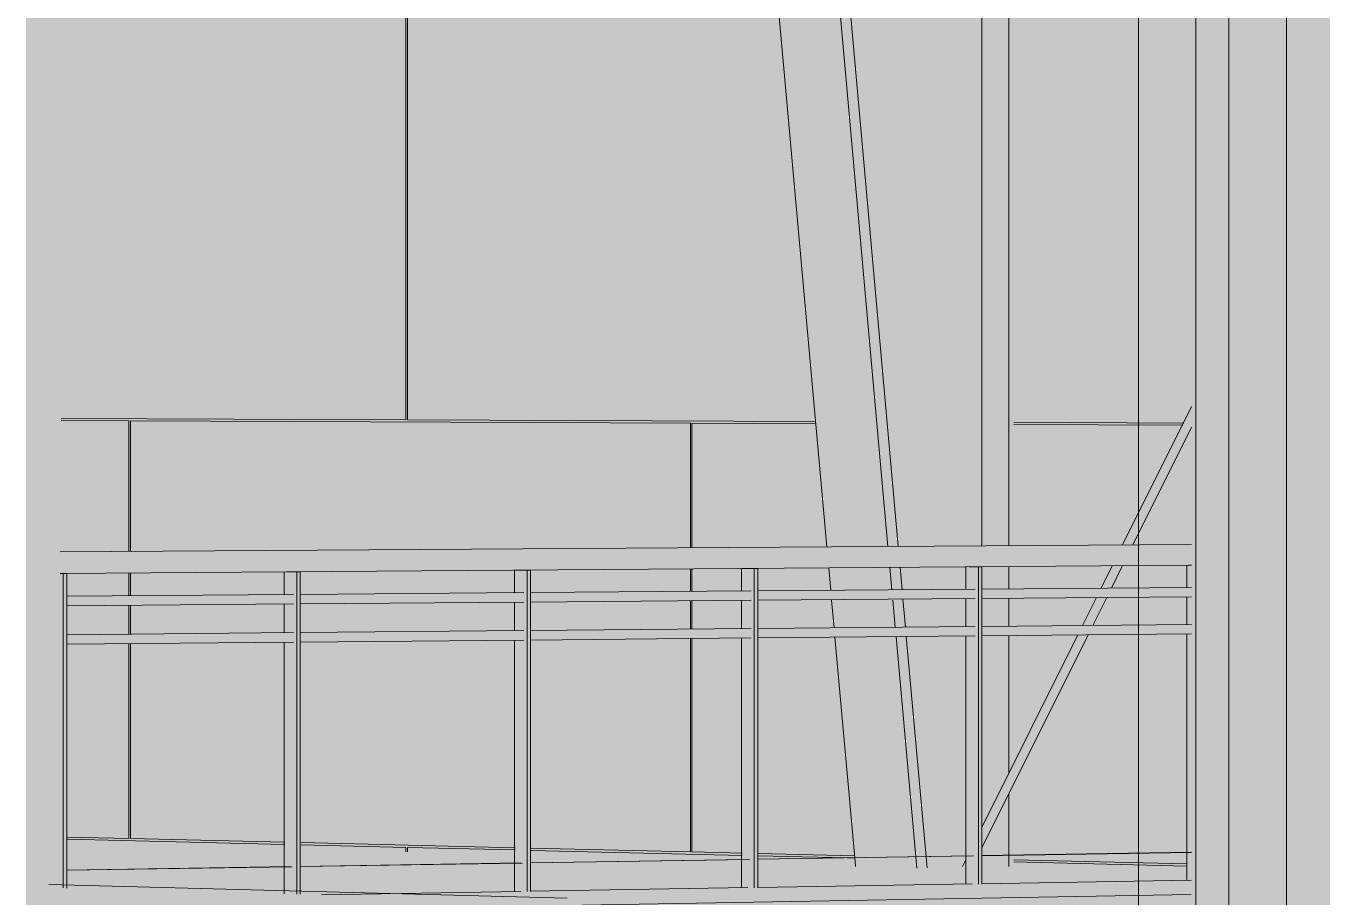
# Model space of a CAD drawing. Header units: inches. Extents: x -2804 to 58974, y -36095 to 66.
# Drawn here: x -2803.5433 to -2803.484, y 59.9741 to 60.014 of the extents above; entities that cross this region are included whole.
import ezdxf

# ---------------------------------------------------------------- set-up
doc = ezdxf.new("R2010")
doc.units = ezdxf.units.IN
doc.header["$MEASUREMENT"] = 0
for name, color, linetype, lineweight in [('A-FLOR', 192, 'Continuous', 13), ('A-FLOR-HRAL', 11, 'Continuous', 9), ('A-FLOR-OTLN', 90, 'Continuous', 9), ('A-GLAZ-CURT', 52, 'Continuous', 9), ('A-GLAZ-CWMG', 51, 'Continuous', 9), ('A-WALL-PATT', 111, 'Continuous', 13), ('L-SITE-WALL', 31, 'Continuous', 13), ('Q-CASE', 31, 'Continuous', 9), ('S-BEAM', 12, 'Continuous', 9)]:
    doc.layers.add(name, color=color, linetype=linetype, lineweight=lineweight)

# ---------------------------------------------------------------- blocks, each defined once
blk = doc.blocks.new('FP_21-Entrance - Xcel')
at = {"layer": 'A-WALL-PATT', "lineweight": 9}
for p, q in [((-2803.525938, 60.015325), (-2803.525938, 59.995967)), ((-2803.525871, 60.015326), (-2803.525871, 59.995967)), ((-2803.525938, 59.995967), (-2803.541715, 59.996032)), ((-2803.538613, 59.99592), (-2803.541715, 59.995933)), ((-2803.538613, 59.99592), (-2803.538613, 59.989943)), ((-2803.538548, 59.989942), (-2803.538548, 59.995919)), ((-2803.512927, 59.995812), (-2803.538548, 59.995919)), ((-2803.507195, 59.99589), (-2803.525871, 59.995967)), ((-2803.512927, 59.995812), (-2803.512927, 59.99011)), ((-2803.512859, 59.990111), (-2803.512859, 59.995811)), ((-2803.507185, 59.995787), (-2803.512859, 59.995811)), ((-2803.490348, 59.995821), (-2803.498127, 59.995853)), ((-2803.4904, 59.995717), (-2803.498127, 59.995749)), ((-2803.538613, 59.988967), (-2803.538613, 59.987915)), ((-2803.538548, 59.987916), (-2803.538548, 59.988968)), ((-2803.512927, 59.98915), (-2803.512927, 59.988118)), ((-2803.512859, 59.988119), (-2803.512859, 59.989151)), ((-2803.538613, 59.987476), (-2803.538613, 59.986157)), ((-2803.538548, 59.986158), (-2803.538548, 59.987476)), ((-2803.512927, 59.987686), (-2803.512927, 59.98639)), ((-2803.512859, 59.986391), (-2803.512859, 59.987687)), ((-2803.538613, 59.985718), (-2803.538613, 59.976811)), ((-2803.538548, 59.97681), (-2803.538548, 59.985718)), ((-2803.512927, 59.985958), (-2803.512927, 59.976197)), ((-2803.512859, 59.976196), (-2803.512859, 59.985959)), ((-2803.538613, 59.976811), (-2803.541418, 59.976878)), ((-2803.531478, 59.97654), (-2803.541418, 59.976779)), ((-2803.531478, 59.976641), (-2803.538548, 59.97681)), ((-2803.520945, 59.976389), (-2803.530738, 59.976623)), ((-2803.525938, 59.976407), (-2803.530738, 59.976523)), ((-2803.525938, 59.976407), (-2803.525938, 59.976206)), ((-2803.520945, 59.976288), (-2803.525871, 59.976406)), ((-2803.525871, 59.976406), (-2803.525871, 59.976204)), ((-2803.512927, 59.976197), (-2803.520206, 59.976371)), ((-2803.510558, 59.976038), (-2803.520206, 59.97627)), ((-2803.510558, 59.976141), (-2803.512859, 59.976196)), ((-2803.50541, 59.976018), (-2803.509819, 59.976123)), ((-2803.505749, 59.975923), (-2803.509819, 59.976021)), ((-2803.505401, 59.975915), (-2803.505749, 59.975923)), ((-2803.490206, 59.975654), (-2803.498127, 59.975844)), ((-2803.490206, 59.97555), (-2803.498127, 59.97574))]:
    blk.add_line(p, q, dxfattribs=at)

msp = doc.modelspace()

# ---------------------------------------------------------------- hatches: boundary and pattern name
at = {"layer": 'A-FLOR-HRAL', "lineweight": 5}
h = msp.add_hatch(color=256, dxfattribs=at)
h.paths.add_polyline_path([(-2803.585485, 59.989133), (-2803.552097, 59.989361), (-2803.552097, 59.989866), (-2803.585485, 59.989633), (-2803.585485, 59.989224)], flags=0)
h.paths.add_polyline_path([(-2803.541752, 59.989431), (-2803.490001, 59.989824), (-2803.490007, 59.990264), (-2803.52411, 59.990048), (-2803.541752, 59.989914), (-2803.541752, 59.989553)], flags=0)
h.paths.add_polyline_path([(-2803.479784, 59.989854), (-2803.479064, 59.98988), (-2803.479097, 59.990047), (-2803.479202, 59.990209), (-2803.479383, 59.990318), (-2803.47946, 59.990336), (-2803.479784, 59.990306), (-2803.479784, 59.989951)], flags=0)
h = msp.add_hatch(color=256, dxfattribs=at)
h.paths.add_polyline_path([(-2803.585485, 59.988631), (-2803.552097, 59.988911), (-2803.552097, 59.989361), (-2803.585485, 59.989133), (-2803.585485, 59.988632)], flags=0)
h.paths.add_polyline_path([(-2803.541752, 59.988945), (-2803.528866, 59.989038), (-2803.497751, 59.98926), (-2803.490001, 59.989343), (-2803.490001, 59.989785), (-2803.541752, 59.989431), (-2803.541752, 59.988948)], flags=0)
h.paths.add_polyline_path([(-2803.479783, 59.989388), (-2803.479359, 59.989412), (-2803.479201, 59.989513), (-2803.479097, 59.989674), (-2803.479061, 59.989859), (-2803.479784, 59.989854), (-2803.479784, 59.989399)], flags=0)
h = msp.add_hatch(color=256, dxfattribs=at)
h.paths.add_polyline_path([(-2803.510005, 59.974558), (-2803.510005, 59.985988), (-2803.510139, 59.985987), (-2803.510139, 59.975858), (-2803.510583, 59.975851), (-2803.510583, 59.974572), (-2803.510139, 59.974561)], flags=0)
h.paths.add_polyline_path([(-2803.510149, 59.986418), (-2803.510005, 59.98642), (-2803.510005, 59.987713), (-2803.510583, 59.987708), (-2803.510583, 59.986421), (-2803.510438, 59.986422)], flags=0)
h.paths.add_polyline_path([(-2803.510149, 59.988143), (-2803.510005, 59.988144), (-2803.510005, 59.989163), (-2803.510583, 59.989158), (-2803.510583, 59.988145), (-2803.510438, 59.988146)], flags=0)
for points in [[(-2803.510005, 59.974558), (-2803.509843, 59.97456), (-2803.509843, 59.989164), (-2803.510005, 59.989163), (-2803.510005, 59.977194)], [(-2803.49975, 59.97473), (-2803.499591, 59.974732), (-2803.499591, 59.989237), (-2803.49975, 59.989236), (-2803.49975, 59.977193)], [(-2803.541455, 59.974546), (-2803.541455, 59.988938), (-2803.541623, 59.988937), (-2803.541623, 59.974551)], [(-2803.530772, 59.974263), (-2803.530772, 59.989014), (-2803.530938, 59.989013), (-2803.530938, 59.974268)], [(-2803.5204, 59.974383), (-2803.520236, 59.974386), (-2803.520236, 59.98909), (-2803.5204, 59.989089), (-2803.5204, 59.975131)], [(-2803.531512, 59.975517), (-2803.531069, 59.975524), (-2803.531069, 59.985794), (-2803.531512, 59.98579), (-2803.531512, 59.975835)], [(-2803.520976, 59.975685), (-2803.520532, 59.975692), (-2803.520532, 59.985891), (-2803.520976, 59.985887), (-2803.520976, 59.975834)], [(-2803.510583, 59.975851), (-2803.510139, 59.975858), (-2803.510139, 59.985987), (-2803.510583, 59.985983), (-2803.510583, 59.977194)], [(-2803.50033, 59.976014), (-2803.499886, 59.976021), (-2803.499886, 59.986082), (-2803.50033, 59.986078), (-2803.50033, 59.977193)], [(-2803.490216, 59.976175), (-2803.490001, 59.976178), (-2803.490001, 59.986173), (-2803.490216, 59.986171), (-2803.490216, 59.977193)]]:
    msp.add_hatch(color=256, dxfattribs=at).paths.add_polyline_path(points, flags=0)
h = msp.add_hatch(color=256, dxfattribs=at)
h.paths.add_polyline_path([(-2803.49975, 59.97473), (-2803.49975, 59.986083), (-2803.499886, 59.986082), (-2803.499886, 59.976021), (-2803.50033, 59.976014), (-2803.50033, 59.974744), (-2803.499886, 59.974733)], flags=0)
h.paths.add_polyline_path([(-2803.499896, 59.98651), (-2803.49975, 59.986511), (-2803.49975, 59.987796), (-2803.50033, 59.987791), (-2803.50033, 59.986513), (-2803.500186, 59.986514)], flags=0)
h.paths.add_polyline_path([(-2803.499896, 59.988223), (-2803.49975, 59.988224), (-2803.49975, 59.989236), (-2803.50033, 59.989232), (-2803.50033, 59.988225), (-2803.500186, 59.988227)], flags=0)
h = msp.add_hatch(color=256, dxfattribs=at)
h.paths.add_polyline_path([(-2803.490001, 59.974909), (-2803.490001, 59.976178), (-2803.490216, 59.976175), (-2803.490216, 59.974914)], flags=0)
h.paths.add_polyline_path([(-2803.490216, 59.986603), (-2803.490001, 59.986604), (-2803.490001, 59.987875), (-2803.490216, 59.987873), (-2803.490216, 59.986607)], flags=0)
h.paths.add_polyline_path([(-2803.490216, 59.988304), (-2803.490001, 59.988305), (-2803.490001, 59.989312), (-2803.490216, 59.989279), (-2803.490216, 59.988307)], flags=0)
h = msp.add_hatch(color=256, dxfattribs=at)
h.paths.add_polyline_path([(-2803.541623, 59.974551), (-2803.541623, 59.985696), (-2803.541752, 59.985695), (-2803.541752, 59.974554)], flags=0)
h.paths.add_polyline_path([(-2803.541752, 59.986135), (-2803.541623, 59.986136), (-2803.541623, 59.987457), (-2803.541752, 59.987456), (-2803.541752, 59.986698)], flags=0)
h.paths.add_polyline_path([(-2803.541752, 59.987896), (-2803.541623, 59.987897), (-2803.541623, 59.988937), (-2803.541752, 59.988938), (-2803.541752, 59.988387)], flags=0)
h = msp.add_hatch(color=256, dxfattribs=at)
h.paths.add_polyline_path([(-2803.530938, 59.974268), (-2803.530938, 59.985795), (-2803.531069, 59.985794), (-2803.531069, 59.975524), (-2803.531512, 59.975517), (-2803.531512, 59.974283), (-2803.531225, 59.974275)], flags=0)
h.paths.add_polyline_path([(-2803.531082, 59.986231), (-2803.530938, 59.986232), (-2803.530938, 59.987543), (-2803.531512, 59.987539), (-2803.531512, 59.986233), (-2803.531369, 59.986235)], flags=0)
h.paths.add_polyline_path([(-2803.531082, 59.987979), (-2803.530938, 59.98798), (-2803.530938, 59.989013), (-2803.531512, 59.989009), (-2803.531512, 59.987982), (-2803.531369, 59.987983)], flags=0)
h = msp.add_hatch(color=256, dxfattribs=at)
h.paths.add_polyline_path([(-2803.5204, 59.974383), (-2803.5204, 59.985892), (-2803.520532, 59.985891), (-2803.520532, 59.975692), (-2803.520976, 59.975685), (-2803.520976, 59.974398), (-2803.520688, 59.974391)], flags=0)
h.paths.add_polyline_path([(-2803.520544, 59.986325), (-2803.5204, 59.986326), (-2803.5204, 59.987629), (-2803.520976, 59.987624), (-2803.520976, 59.986328), (-2803.520832, 59.986329)], flags=0)
h.paths.add_polyline_path([(-2803.520544, 59.988062), (-2803.5204, 59.988063), (-2803.5204, 59.989089), (-2803.520976, 59.989081), (-2803.520976, 59.988064), (-2803.520832, 59.988065)], flags=0)
h = msp.add_hatch(color=256, dxfattribs=at)
h.paths.add_polyline_path([(-2803.585485, 59.987101), (-2803.552097, 59.987372), (-2803.552097, 59.987815), (-2803.585485, 59.987554)], flags=0)
h.paths.add_polyline_path([(-2803.541752, 59.987456), (-2803.490001, 59.987875), (-2803.490001, 59.988301), (-2803.541752, 59.987896), (-2803.541752, 59.987727)], flags=0)
h.paths.add_polyline_path([(-2803.479784, 59.987958), (-2803.479353, 59.987961), (-2803.479353, 59.988384), (-2803.479784, 59.98838)], flags=0)
h = msp.add_hatch(color=256, dxfattribs=at)
h.paths.add_polyline_path([(-2803.585485, 59.985291), (-2803.552097, 59.985599), (-2803.552097, 59.986042), (-2803.585485, 59.985743)], flags=0)
h.paths.add_polyline_path([(-2803.541752, 59.985695), (-2803.490001, 59.986173), (-2803.490001, 59.986599), (-2803.541752, 59.986135)], flags=0)
h.paths.add_polyline_path([(-2803.479784, 59.986268), (-2803.479353, 59.986272), (-2803.479353, 59.986694), (-2803.479784, 59.98669)], flags=0)
at = {"layer": 'A-FLOR-HRAL', "lineweight": 5, "transparency": 33554466}
for points in [[(-2803.541455, 59.975359), (-2803.531068, 59.975524), (-2803.531068, 59.985795), (-2803.541455, 59.985699), (-2803.541455, 59.975835)], [(-2803.531068, 59.975524), (-2803.531068, 59.985794), (-2803.53114, 59.985793), (-2803.53114, 59.975526)], [(-2803.530772, 59.975529), (-2803.520532, 59.975692), (-2803.520532, 59.985893), (-2803.530772, 59.985798), (-2803.530772, 59.975835)], [(-2803.520532, 59.975692), (-2803.520532, 59.985891), (-2803.520604, 59.98589), (-2803.520604, 59.975694)], [(-2803.520236, 59.975697), (-2803.510139, 59.975858), (-2803.510139, 59.985989), (-2803.520236, 59.985896), (-2803.520236, 59.975834)], [(-2803.510139, 59.975858), (-2803.510139, 59.985987), (-2803.510211, 59.985987), (-2803.510211, 59.975859)], [(-2803.509843, 59.975862), (-2803.499886, 59.976021), (-2803.499886, 59.986084), (-2803.509843, 59.985992), (-2803.509843, 59.977194)], [(-2803.499886, 59.976021), (-2803.499886, 59.986082), (-2803.499959, 59.986081), (-2803.499959, 59.976023)], [(-2803.499591, 59.976026), (-2803.490001, 59.976178), (-2803.490001, 59.986175), (-2803.499591, 59.986086), (-2803.499591, 59.977193)]]:
    msp.add_hatch(color=256, dxfattribs=at).paths.add_polyline_path(points, flags=0)
at = {"layer": 'A-GLAZ-CURT', "lineweight": 5, "transparency": 33554458}
msp.add_hatch(color=256, dxfattribs=at).paths.add_polyline_path([(-2803.543321, 59.867646), (-2803.488294, 59.872348), (-2803.488294, 60.079232), (-2803.543321, 60.082151), (-2803.543321, 59.872258)], flags=0)
at = {"layer": 'A-GLAZ-CWMG', "lineweight": 5}
for points in [[(-2803.485648, 59.872017), (-2803.485648, 60.079438), (-2803.488294, 60.079232), (-2803.488294, 59.872348), (-2803.486761, 59.872156)], [(-2803.485648, 59.872017), (-2803.482406, 59.872295), (-2803.482406, 60.079265), (-2803.485648, 60.079438), (-2803.485648, 59.881055)], [(-2803.488294, 59.872348), (-2803.488294, 60.079232), (-2803.492424, 60.078912), (-2803.492424, 59.872865)]]:
    msp.add_hatch(color=256, dxfattribs=at).paths.add_polyline_path(points, flags=0)
at = {"layer": 'S-BEAM', "lineweight": 5}
h = msp.add_hatch(color=256, dxfattribs=at)
h.paths.add_polyline_path([(-2803.502568, 59.97546), (-2803.5021, 59.975468), (-2803.502146, 59.975982), (-2803.502614, 59.975974), (-2803.502603, 59.975854)], flags=0)
h.paths.add_polyline_path([(-2803.498358, 59.975529), (-2803.498127, 59.975533), (-2803.498127, 59.976046), (-2803.498358, 59.976018)], flags=0)
h.paths.add_polyline_path([(-2803.503556, 59.986482), (-2803.503088, 59.986486), (-2803.503203, 59.987766), (-2803.503668, 59.987724), (-2803.503576, 59.986695)], flags=0)
h.paths.add_polyline_path([(-2803.498358, 59.986529), (-2803.498127, 59.986531), (-2803.498127, 59.987807), (-2803.498358, 59.987806), (-2803.498358, 59.986695)], flags=0)
h.paths.add_polyline_path([(-2803.50371, 59.988197), (-2803.503242, 59.988201), (-2803.503333, 59.989218), (-2803.5038, 59.989198), (-2803.503727, 59.988385)], flags=0)
h.paths.add_polyline_path([(-2803.498358, 59.988239), (-2803.498127, 59.988241), (-2803.498127, 59.989257), (-2803.498358, 59.989246), (-2803.498358, 59.988384)], flags=0)
h.paths.add_polyline_path([(-2803.503888, 59.990177), (-2803.50342, 59.990188), (-2803.50851, 60.046955), (-2803.508979, 60.046933), (-2803.503888, 59.990177)], flags=0)
h.paths.add_polyline_path([(-2803.498358, 59.990212), (-2803.498127, 59.990217), (-2803.498127, 59.991235), (-2803.497952, 59.991235), (-2803.498077, 60.03577), (-2803.497897, 60.035776), (-2803.497897, 60.079887), (-2803.498358, 60.079911), (-2803.498358, 59.990217)], flags=0)
h.paths.add_polyline_path([(-2803.497897, 60.090266), (-2803.497897, 60.093923), (-2803.498358, 60.09388), (-2803.498358, 60.090294), (-2803.498229, 60.090286)], flags=0)
h.paths.add_polyline_path([(-2803.512473, 60.091141), (-2803.512599, 60.092549), (-2803.513066, 60.092505), (-2803.512947, 60.091169), (-2803.512549, 60.091146)], flags=0)
h = msp.add_hatch(color=256, dxfattribs=at)
h.paths.add_polyline_path([(-2803.502104, 59.975518), (-2803.500474, 59.975544), (-2803.500313, 59.975912), (-2803.500336, 59.97601), (-2803.502145, 59.975981), (-2803.502134, 59.975854)], flags=0)
h.paths.add_polyline_path([(-2803.503087, 59.986486), (-2803.500313, 59.986511), (-2803.500313, 59.98779), (-2803.503202, 59.987766), (-2803.503106, 59.986695)], flags=0)
h.paths.add_polyline_path([(-2803.503241, 59.988201), (-2803.500313, 59.988224), (-2803.500313, 59.989241), (-2803.502423, 59.989223), (-2803.503332, 59.989216), (-2803.503257, 59.988385)], flags=0)
h.paths.add_polyline_path([(-2803.503418, 59.99018), (-2803.499588, 59.990217), (-2803.499588, 60.079977), (-2803.503618, 60.080191), (-2803.503618, 60.047187), (-2803.508509, 60.046956), (-2803.503419, 59.990187)], flags=0)
h.paths.add_polyline_path([(-2803.499588, 60.090368), (-2803.499588, 60.093766), (-2803.512598, 60.092549), (-2803.512472, 60.091142), (-2803.506946, 60.09081)], flags=0)
h = msp.add_hatch(color=256, dxfattribs=at)
h.paths.add_polyline_path([(-2803.498358, 59.975529), (-2803.498358, 59.976042), (-2803.499573, 59.976018), (-2803.499573, 59.975558), (-2803.499235, 59.97555)], flags=0)
h.paths.add_polyline_path([(-2803.499573, 59.986518), (-2803.498358, 59.986529), (-2803.498358, 59.987806), (-2803.499573, 59.987796), (-2803.499573, 59.986695)], flags=0)
h.paths.add_polyline_path([(-2803.499573, 59.98823), (-2803.498358, 59.988239), (-2803.498382, 59.989255), (-2803.499573, 59.989236), (-2803.499573, 59.988384)], flags=0)
h.paths.add_polyline_path([(-2803.499588, 59.990203), (-2803.498358, 59.990217), (-2803.498358, 60.079911), (-2803.499588, 60.079977), (-2803.499588, 59.990217)], flags=0)
h.paths.add_polyline_path([(-2803.498358, 60.090294), (-2803.498358, 60.09388), (-2803.499588, 60.093766), (-2803.499588, 60.090368)], flags=0)
h = msp.add_hatch(color=256, dxfattribs=at)
h.paths.add_polyline_path([(-2803.502568, 59.97546), (-2803.502614, 59.975974), (-2803.505406, 59.975929), (-2803.50537, 59.975529)], flags=0)
h.paths.add_polyline_path([(-2803.506352, 59.986457), (-2803.503556, 59.986482), (-2803.503671, 59.987763), (-2803.506466, 59.987724), (-2803.506373, 59.986695)], flags=0)
h.paths.add_polyline_path([(-2803.506506, 59.988175), (-2803.50371, 59.988197), (-2803.503802, 59.989216), (-2803.506595, 59.989156), (-2803.506525, 59.988384)], flags=0)
h.paths.add_polyline_path([(-2803.506685, 59.99016), (-2803.503888, 59.990177), (-2803.508979, 60.046933), (-2803.509233, 60.046921), (-2803.510432, 60.045266), (-2803.510557, 60.044896), (-2803.511199, 60.040392), (-2803.506685, 59.990166)], flags=0)
h.paths.add_polyline_path([(-2803.512947, 60.091169), (-2803.513066, 60.092505), (-2803.51416, 60.092403), (-2803.514767, 60.09128)], flags=0)
h.paths.add_polyline_path([(-2803.515001, 60.091294), (-2803.514414, 60.09238), (-2803.515859, 60.092246), (-2803.515777, 60.091341)], flags=0)
h = msp.add_hatch(color=256, dxfattribs=at)
h.paths.add_polyline_path([(-2803.500399, 59.975541), (-2803.500313, 59.97579), (-2803.500319, 59.975854), (-2803.500436, 59.975543), (-2803.500414, 59.975541)], flags=0)
h.paths.add_polyline_path([(-2803.499574, 59.977195), (-2803.495162, 59.986124), (-2803.495222, 59.986082), (-2803.499574, 59.977272), (-2803.499574, 59.977224)], flags=0)
h.paths.add_polyline_path([(-2803.494984, 59.986559), (-2803.494907, 59.98656), (-2803.494308, 59.987839), (-2803.494347, 59.987839), (-2803.494916, 59.986695)], flags=0)
h.paths.add_polyline_path([(-2803.49413, 59.988273), (-2803.494053, 59.988273), (-2803.493585, 59.98929), (-2803.493627, 59.989282), (-2803.494074, 59.988385)], flags=0)
h.paths.add_polyline_path([(-2803.493147, 59.990246), (-2803.493065, 59.990254), (-2803.489992, 59.996498), (-2803.489992, 59.996576), (-2803.493143, 59.990254)], flags=0)
h.paths.add_polyline_path([(-2803.479785, 60.0169), (-2803.459342, 60.057999), (-2803.459365, 60.058031), (-2803.479785, 60.016979), (-2803.479785, 60.016907)], flags=0)
h.paths.add_polyline_path([(-2803.459143, 60.058315), (-2803.459165, 60.058355), (-2803.459157, 60.058339)], flags=0)
h.paths.add_polyline_path([(-2803.459108, 60.058385), (-2803.449727, 60.077297), (-2803.449762, 60.077299), (-2803.45913, 60.058426), (-2803.459121, 60.05841)], flags=0)
h.paths.add_polyline_path([(-2803.444825, 60.087042), (-2803.44461, 60.087566), (-2803.44461, 60.087636), (-2803.44487, 60.087045), (-2803.444844, 60.087043)], flags=0)
h = msp.add_hatch(color=256, dxfattribs=at)
h.paths.add_polyline_path([(-2803.500313, 59.975539), (-2803.500313, 59.975712), (-2803.500365, 59.97554), (-2803.500315, 59.975539)], flags=0)
h.paths.add_polyline_path([(-2803.499574, 59.976416), (-2803.494773, 59.986128), (-2803.495124, 59.986124), (-2803.499574, 59.977127), (-2803.499574, 59.976445)], flags=0)
h.paths.add_polyline_path([(-2803.494907, 59.98656), (-2803.494514, 59.986563), (-2803.493918, 59.987842), (-2803.494269, 59.987839), (-2803.494839, 59.986695)], flags=0)
h.paths.add_polyline_path([(-2803.494053, 59.988273), (-2803.49366, 59.988276), (-2803.493194, 59.989293), (-2803.49355, 59.989282), (-2803.493997, 59.988385)], flags=0)
h.paths.add_polyline_path([(-2803.493069, 59.990246), (-2803.492674, 59.990254), (-2803.489992, 59.995725), (-2803.489992, 59.99642), (-2803.493065, 59.990254)], flags=0)
h.paths.add_polyline_path([(-2803.479785, 60.016105), (-2803.45913, 60.05761), (-2803.459331, 60.057939), (-2803.479785, 60.016813), (-2803.479785, 60.016114)], flags=0)
h.paths.add_polyline_path([(-2803.458873, 60.058045), (-2803.449323, 60.077275), (-2803.449684, 60.077295), (-2803.459091, 60.058355), (-2803.458874, 60.058048)], flags=0)
h.paths.add_polyline_path([(-2803.44461, 60.087029), (-2803.44461, 60.087474), (-2803.444801, 60.087041), (-2803.444618, 60.08703)], flags=0)
for points in [[(-2803.505406, 59.975929), (-2803.502614, 59.975974), (-2803.503517, 59.986046), (-2803.50631, 59.985987), (-2803.505519, 59.97719)], [(-2803.502145, 59.975981), (-2803.500313, 59.976011), (-2803.500336, 59.986076), (-2803.503048, 59.986051), (-2803.502198, 59.976572)]]:
    msp.add_hatch(color=256, dxfattribs=at).paths.add_polyline_path(points, flags=0)
h = msp.add_hatch(color=256, dxfattribs=at)
h.paths.add_polyline_path([(-2803.502614, 59.975974), (-2803.502146, 59.975982), (-2803.503049, 59.986051), (-2803.503517, 59.986046), (-2803.502723, 59.977191)], flags=0)
h.paths.add_polyline_path([(-2803.498358, 59.976042), (-2803.498127, 59.976046), (-2803.498127, 59.979315), (-2803.498358, 59.978853), (-2803.498358, 59.976602)], flags=0)
h.paths.add_polyline_path([(-2803.498358, 59.979787), (-2803.498127, 59.980288), (-2803.498151, 59.986096), (-2803.498358, 59.986082), (-2803.498358, 59.979826)], flags=0)
h = msp.add_hatch(color=256, dxfattribs=at)
h.paths.add_polyline_path([(-2803.499573, 59.976022), (-2803.498358, 59.976042), (-2803.498358, 59.978853), (-2803.499573, 59.976416)], flags=0)
h.paths.add_polyline_path([(-2803.499573, 59.977349), (-2803.498358, 59.979826), (-2803.498358, 59.986094), (-2803.499573, 59.986082), (-2803.499573, 59.977392)], flags=0)

# ---------------------------------------------------------------- linework, layer by layer
at = {"layer": 'A-FLOR'}
for p, q in [((-2803.529802, 59.974238), (-2803.520688, 59.974391)), ((-2803.520236, 59.974398), (-2803.510294, 59.974565)), ((-2803.509843, 59.974572), (-2803.500041, 59.974737)), ((-2803.499591, 59.974744), (-2803.490001, 59.974905))]:
    msp.add_line(p, q, dxfattribs=at)
at = {"layer": 'A-FLOR-HRAL'}
for p, q in [((-2803.541752, 59.989934), (-2803.490001, 59.990271)), ((-2803.490001, 59.989313), (-2803.541752, 59.988944)), ((-2803.510005, 59.989163), (-2803.510583, 59.989169)), ((-2803.510583, 59.98814), (-2803.510583, 59.989169)), ((-2803.509843, 59.989164), (-2803.510005, 59.989163)), ((-2803.510005, 59.974558), (-2803.510005, 59.989163)), ((-2803.509843, 59.989164), (-2803.509843, 59.97456)), ((-2803.50033, 59.98822), (-2803.50033, 59.989242)), ((-2803.49975, 59.989236), (-2803.500164, 59.989241)), ((-2803.499591, 59.989237), (-2803.49975, 59.989236)), ((-2803.49975, 59.97473), (-2803.49975, 59.989236)), ((-2803.499591, 59.989237), (-2803.499591, 59.974732)), ((-2803.490216, 59.988299), (-2803.490216, 59.989315)), ((-2803.490001, 59.989312), (-2803.490131, 59.989314)), ((-2803.541623, 59.988937), (-2803.541752, 59.988938)), ((-2803.541455, 59.988938), (-2803.541623, 59.988937)), ((-2803.541623, 59.974551), (-2803.541623, 59.988937)), ((-2803.541455, 59.988938), (-2803.541455, 59.974546)), ((-2803.531512, 59.987976), (-2803.531512, 59.98902)), ((-2803.530938, 59.989013), (-2803.531377, 59.989018)), ((-2803.530772, 59.989014), (-2803.530938, 59.989013)), ((-2803.530938, 59.974268), (-2803.530938, 59.989013)), ((-2803.530772, 59.989014), (-2803.530772, 59.974263)), ((-2803.520976, 59.988058), (-2803.520976, 59.989095)), ((-2803.5204, 59.989089), (-2803.52092, 59.989094)), ((-2803.520236, 59.98909), (-2803.5204, 59.989089)), ((-2803.5204, 59.974383), (-2803.5204, 59.989089)), ((-2803.520236, 59.98909), (-2803.520236, 59.974386)), ((-2803.541455, 59.987898), (-2803.531082, 59.987979)), ((-2803.530772, 59.987982), (-2803.520544, 59.988062)), ((-2803.520236, 59.988064), (-2803.510149, 59.988143)), ((-2803.509843, 59.988145), (-2803.499896, 59.988223)), ((-2803.499591, 59.988226), (-2803.490001, 59.988301)), ((-2803.541455, 59.987458), (-2803.531082, 59.987542)), ((-2803.531512, 59.986227), (-2803.531512, 59.987539)), ((-2803.530772, 59.987545), (-2803.520544, 59.987628)), ((-2803.520976, 59.986321), (-2803.520976, 59.987624)), ((-2803.520236, 59.98763), (-2803.510149, 59.987712)), ((-2803.510583, 59.986414), (-2803.510583, 59.987708)), ((-2803.509843, 59.987714), (-2803.499896, 59.987795)), ((-2803.50033, 59.986506), (-2803.50033, 59.987791)), ((-2803.499591, 59.987797), (-2803.490001, 59.987875)), ((-2803.490216, 59.986597), (-2803.490216, 59.987873)), ((-2803.541455, 59.986138), (-2803.531082, 59.986231)), ((-2803.530772, 59.986234), (-2803.520544, 59.986325)), ((-2803.520236, 59.986328), (-2803.510149, 59.986418)), ((-2803.509843, 59.986421), (-2803.499896, 59.98651)), ((-2803.499591, 59.986513), (-2803.490001, 59.986599)), ((-2803.541455, 59.985698), (-2803.531082, 59.985794)), ((-2803.531512, 59.975517), (-2803.531512, 59.98579)), ((-2803.530772, 59.985796), (-2803.520544, 59.985891)), ((-2803.520976, 59.975685), (-2803.520976, 59.985887)), ((-2803.520236, 59.985894), (-2803.510149, 59.985987)), ((-2803.510583, 59.975851), (-2803.510583, 59.985983)), ((-2803.509843, 59.98599), (-2803.499896, 59.986082)), ((-2803.50033, 59.976014), (-2803.50033, 59.986078)), ((-2803.499591, 59.986085), (-2803.490001, 59.986173)), ((-2803.490216, 59.976175), (-2803.490216, 59.986171)), ((-2803.490001, 59.976181), (-2803.499591, 59.976029)), ((-2803.499591, 59.976026), (-2803.490001, 59.976178)), ((-2803.490216, 59.974914), (-2803.490216, 59.976175)), ((-2803.531223, 59.975525), (-2803.541455, 59.975362)), ((-2803.520686, 59.975693), (-2803.530772, 59.975532)), ((-2803.530772, 59.975529), (-2803.520614, 59.975691)), ((-2803.520976, 59.974398), (-2803.520976, 59.975685)), ((-2803.510292, 59.975858), (-2803.520236, 59.9757)), ((-2803.520236, 59.975697), (-2803.51022, 59.975856)), ((-2803.510583, 59.974572), (-2803.510583, 59.975851)), ((-2803.500038, 59.976021), (-2803.509843, 59.975865)), ((-2803.509843, 59.975862), (-2803.499966, 59.97602)), ((-2803.50033, 59.974744), (-2803.50033, 59.976014)), ((-2803.541455, 59.975359), (-2803.531151, 59.975523)), ((-2803.531512, 59.974283), (-2803.531512, 59.975517))]:
    msp.add_line(p, q, dxfattribs=at)
at = {"layer": 'A-FLOR-OTLN'}
msp.add_line((-2803.490016, 59.974247), (-2803.517872, 59.973767), dxfattribs=at)
at = {"layer": 'A-GLAZ-CURT'}
for p, q in [((-2803.4898, 60.079115), (-2803.4898, 59.872536)), ((-2803.488294, 59.872348), (-2803.488294, 60.079232))]:
    msp.add_line(p, q, dxfattribs=at)
at = {"layer": 'A-GLAZ-CWMG'}
for p, q in [((-2803.485648, 60.079438), (-2803.485648, 59.872017)), ((-2803.492424, 59.872865), (-2803.492424, 60.078912))]:
    msp.add_line(p, q, dxfattribs=at)
at = {"layer": 'Q-CASE'}
msp.add_line((-2803.518566, 59.974091), (-2803.542274, 59.974711), dxfattribs=at)
at = {"layer": 'S-BEAM'}
for p, q in [((-2803.499588, 59.990197), (-2803.499588, 60.079977)), ((-2803.498358, 59.990212), (-2803.498358, 60.079911)), ((-2803.508979, 60.046933), (-2803.503888, 59.990175)), ((-2803.503419, 59.99018), (-2803.50851, 60.046955)), ((-2803.506684, 59.990156), (-2803.511213, 60.040551)), ((-2803.49315, 59.990241), (-2803.489992, 59.996576)), ((-2803.489992, 59.995633), (-2803.492676, 59.99025)), ((-2803.506506, 59.98817), (-2803.506599, 59.989202)), ((-2803.503802, 59.989217), (-2803.50371, 59.988192)), ((-2803.503241, 59.988195), (-2803.503333, 59.989221)), ((-2803.498358, 59.988233), (-2803.498358, 59.989255)), ((-2803.494134, 59.988267), (-2803.493624, 59.98929)), ((-2803.493151, 59.989297), (-2803.493663, 59.988271)), ((-2803.506351, 59.98645), (-2803.506466, 59.987724)), ((-2803.503668, 59.987724), (-2803.503556, 59.986475)), ((-2803.503088, 59.98648), (-2803.503203, 59.987766)), ((-2803.498358, 59.986522), (-2803.498358, 59.987806)), ((-2803.494988, 59.986553), (-2803.494347, 59.987839)), ((-2803.493877, 59.987842), (-2803.494518, 59.986557)), ((-2803.505406, 59.975929), (-2803.506313, 59.98602)), ((-2803.503517, 59.986046), (-2803.502614, 59.975974)), ((-2803.502146, 59.975982), (-2803.503049, 59.986051)), ((-2803.494731, 59.986128), (-2803.499574, 59.976415)), ((-2803.499574, 59.97735), (-2803.495202, 59.986124)), ((-2803.498358, 59.979785), (-2803.498358, 59.986094)), ((-2803.498358, 59.976042), (-2803.498358, 59.978853)), ((-2803.50537, 59.975529), (-2803.505406, 59.975929)), ((-2803.502614, 59.975974), (-2803.502568, 59.97546)), ((-2803.5021, 59.975468), (-2803.502146, 59.975982)), ((-2803.500477, 59.975538), (-2803.500314, 59.975867)), ((-2803.498358, 59.975529), (-2803.498358, 59.976042))]:
    msp.add_line(p, q, dxfattribs=at)

# ---------------------------------------------------------------- block references
at = {"layer": 'L-SITE-WALL', "lineweight": 9}
msp.add_blockref('FP_21-Entrance - Xcel', (0, 0), dxfattribs=at)

doc.saveas('drawing.dxf')
